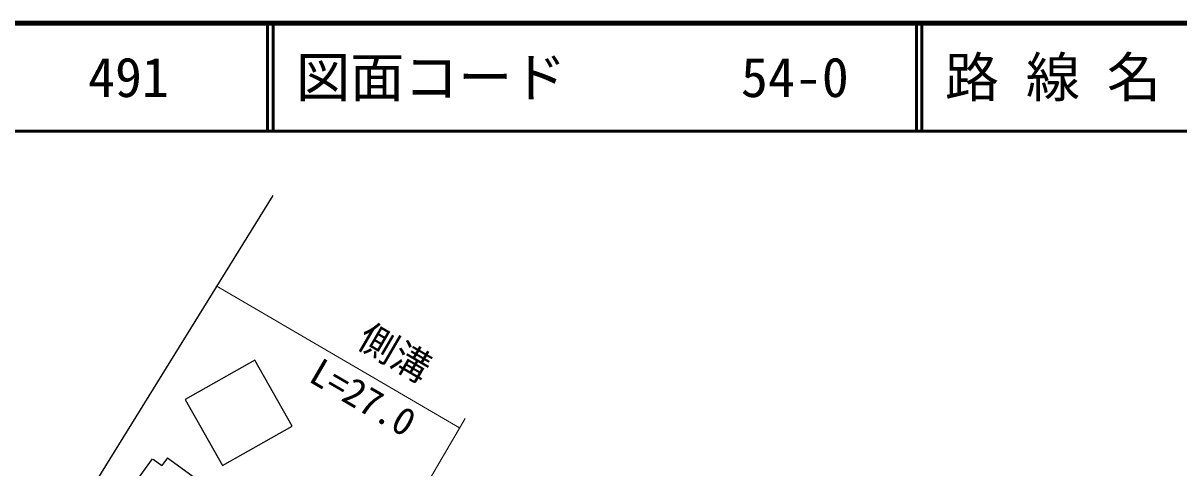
# Model space of a CAD drawing. Units: millimetres, scale not verified. Extents: x 40000 to 680000, y 20000 to 380000.
# Drawn here: x 95139 to 202023, y 338892 to 380000 of the extents above; entities that cross this region are included whole.
import ezdxf
from ezdxf.enums import TextEntityAlignment as Align

# ---------------------------------------------------------------- set-up
doc = ezdxf.new("R2010")
doc.units = ezdxf.units.MM
doc.header["$LTSCALE"] = 1000
for name, color, linetype, lineweight in [('M-BGD', 7, 'Continuous', 25), ('M-STR-HTXT', 7, 'Continuous', 13), ('M-TTL', 2, 'Continuous', 140), ('M-TTL-LINE', 7, 'Continuous', 50), ('M-TTL-TXT', 7, 'Continuous', 50)]:
    doc.layers.add(name, color=color, linetype=linetype, lineweight=lineweight)
doc.styles.add('ＭＳ ゴシック', font='')
doc.styles.get('ＭＳ ゴシック').set_extended_font_data('MS Gothic')

msp = doc.modelspace()

# ---------------------------------------------------------------- linework, layer by layer
at = {"layer": 'M-BGD'}
for p, q in [((118219, 364080), (94098, 325083)), ((116562, 348858), (110130, 345217)), ((120023, 342744), (116562, 348858)), ((110130, 345217), (113592, 339103)), ((113592, 339103), (120023, 342744)), ((107065, 339734), (101773, 332386)), ((107158, 339682), (107963, 339097)), ((108494, 339828), (107963, 339097)), ((108494, 339828), (111083, 337946))]:
    msp.add_line(p, q, dxfattribs=at)
at = {"layer": 'M-STR-HTXT'}
for p, q in [((135508, 342590), (113007, 355715)), ((119804, 315870), (136015, 343452))]:
    msp.add_line(p, q, dxfattribs=at)
at = {"layer": 'M-TTL'}
msp.add_line((680000, 380000), (40000, 380000), dxfattribs=at)
at = {"layer": 'M-TTL-LINE'}
for p, q in [((117750, 380000), (117750, 370000)), ((118250, 380000), (118250, 370000)), ((177750, 380000), (177750, 370000)), ((178250, 380000), (178250, 370000)), ((40000, 370000), (680000, 370000))]:
    msp.add_line(p, q, dxfattribs=at)

# ---------------------------------------------------------------- texts
at = {"layer": 'M-STR-HTXT', "style": 'ＭＳ ゴシック'}
for s, p in [('側溝', (128494, 347776)), ('L=27.0', (125547, 343645))]:
    msp.add_text(s, height=2566, rotation=329.744, dxfattribs=at).set_placement(p, align=Align.BOTTOM_CENTER)
at = {"layer": 'M-TTL-TXT', "style": 'ＭＳ ゴシック'}
for s, p in [('路 線 名', (180380, 375000)), ('491', (101142, 375000)), ('図面コード', (120380, 375000)), ('54-0', (161521, 375000))]:
    msp.add_text(s, height=3666, dxfattribs=at).set_placement(p, align=Align.MIDDLE_LEFT)

doc.saveas('drawing.dxf')
